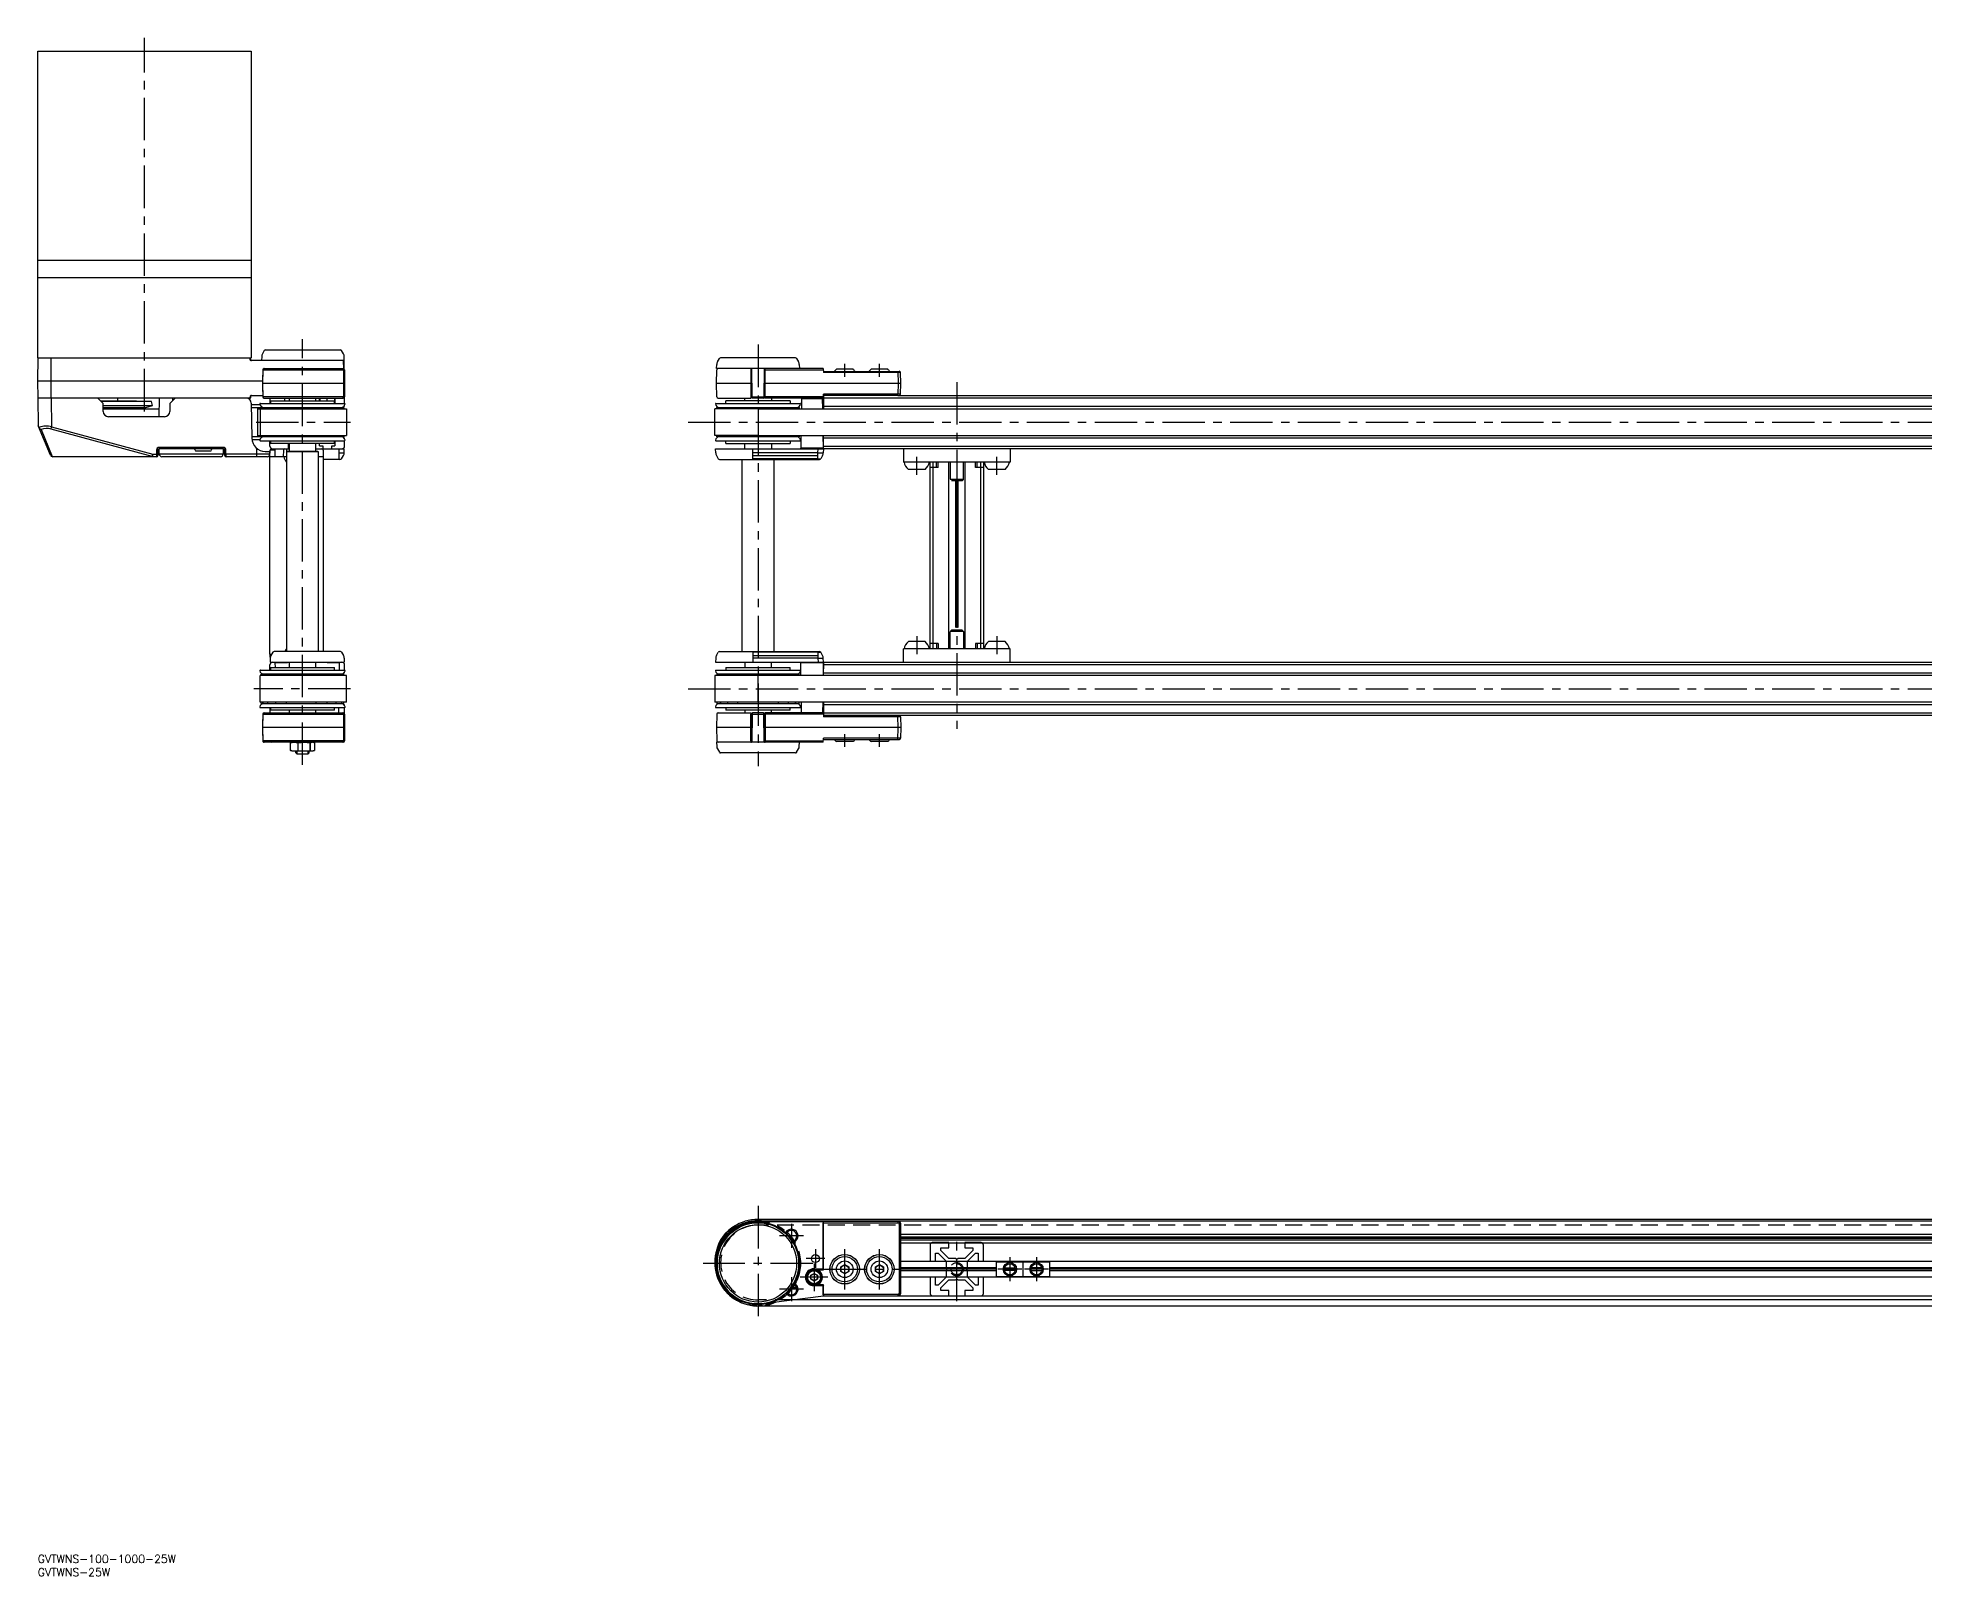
# Model space of a CAD drawing. Extents: x 0 to 1482, y -8 to 569.
# Drawn here: x 0 to 707, y -8 to 568 of the extents above; entities that cross this region are included whole.
import ezdxf

# ---------------------------------------------------------------- set-up
doc = ezdxf.new("R2010")
doc.units = 0
doc.header["$LTSCALE"] = 0.5
for name, pattern in [('CENTER', [50.8, 31.75, -6.35, 6.35, -6.35]), ('DASHED', [19.05, 12.7, -6.35]), ('PHANTOM', [63.5, 31.75, -6.35, 6.35, -6.35, 6.35, -6.35])]:
    doc.linetypes.add(name, pattern=pattern)
for name, color, linetype in [('MSM_CENTER', 1, 'CENTER'), ('MSM_CONTINUOUS', 7, 'CONTINUOUS'), ('MSM_DASHED', 4, 'DASHED'), ('MSM_IMAGINARY', 6, 'PHANTOM'), ('MSM_NARROW', 5, 'CONTINUOUS'), ('MSM_PART_NUMBER', 7, 'CONTINUOUS')]:
    doc.layers.add(name, color=color, linetype=linetype)
doc.styles.get("Standard").update_dxf_attribs({"font": 'txt.shx', "height": 3, "bigfont": 'bigfont.shx'})

msp = doc.modelspace()

# ---------------------------------------------------------------- linework, layer by layer
at = {"layer": 'MSM_CENTER'}
for p, q in [((40, 428.5), (40, 568.5)), ((99.23, 296), (99.23, 455.5)), ((270, 453.5), (270, 295.5)), ((302.5, 441.5), (302.5, 446.25)), ((315.5, 441.5), (315.5, 446.25)), ((344.5, 439.5), (344.5, 309.5)), ((344.5, 439.5), (344.5, 309.5)), ((81.83, 424.5), (117.23, 424.5)), ((243.8, 424.5), (1296.2, 424.5)), ((329.5, 404.75), (329.5, 411.5)), ((359.5, 404.75), (359.5, 411.5)), ((329.5, 344.25), (329.5, 337.5)), ((359.5, 344.25), (359.5, 337.5)), ((117.23, 324.5), (81.03, 324.5)), ((243.8, 324.5), (1296.2, 324.5)), ((302.5, 302.75), (302.5, 307.5)), ((315.5, 302.75), (315.5, 307.5)), ((270, 130.74), (270, 88.25)), ((282.5, 124.04), (282.5, 115.04)), ((287, 119.54), (278, 119.54)), ((291.5, 114.54), (291.5, 107.54)), ((302.5, 99.51), (302.5, 114.57)), ((315.5, 99.51), (315.5, 114.57)), ((344.5, 95.04), (344.5, 119.04)), ((290.5, 109.24), (249.5, 109.24)), ((295, 111.04), (288, 111.04)), ((291, 109.24), (291, 98.84)), ((294.97, 107.04), (323.03, 107.04)), ((368.91, 107.04), (359.91, 107.04)), ((364.41, 111.54), (364.41, 102.54)), ((378.91, 107.04), (369.91, 107.04)), ((374.41, 111.54), (374.41, 102.54)), ((287, 99.54), (278, 99.54)), ((282.5, 104.04), (282.5, 95.04)), ((296.18, 104.04), (285.8, 104.04))]:
    msp.add_line(p, q, dxfattribs=at)
at = {"layer": 'MSM_CONTINUOUS'}
for p, q in [((0, 448.5), (0, 563.5)), ((0, 563.5), (80, 563.5)), ((80, 563.5), (80, 448.5)), ((80, 485), (0, 485)), ((80, 478.5), (0, 478.5)), ((0.02, 475.5), (0, 475.5)), ((0, 448.5), (80, 448.5)), ((0.03, 440), (0.18, 448.5)), ((5.03, 433.5), (5.03, 448.5)), ((79.68, 447.7), (79.64, 448.5)), ((79.68, 447.7), (79.88, 447.69)), ((79.88, 447.69), (79.85, 448.31)), ((114.69, 447.5), (80.02, 447.5)), ((83.95, 449.05), (83.93, 447.5)), ((84.94, 451.25), (84.22, 450.01)), ((85.37, 451.5), (113.48, 451.5)), ((114.63, 450.01), (113.91, 451.25)), ((114.65, 447.5), (114.65, 447.5)), ((114.71, 444.42), (114.66, 447.5)), ((114.87, 444.27), (114.93, 447.5)), ((114.93, 447.5), (114.9, 449.05)), ((115.03, 440), (114.91, 446.86)), ((254.5, 444.5), (254.53, 446.05)), ((254.79, 447.01), (255.51, 448.25)), ((284.06, 448.5), (255.94, 448.5)), ((284.49, 448.25), (285.21, 447.01)), ((285.47, 446.05), (285.5, 444.5)), ((0.03, 440), (84.31, 440)), ((0.15, 433.5), (0.03, 440)), ((84.34, 444.01), (84.25, 439)), ((84.25, 439), (84.34, 433.99)), ((84.37, 444.01), (84.28, 439)), ((114.79, 439), (84.28, 439)), ((84.28, 439), (84.37, 433.99)), ((84.37, 444.01), (114.7, 444.01)), ((84.87, 444.5), (114.45, 444.5)), ((114.79, 439), (114.7, 444.01)), ((114.7, 433.99), (114.79, 439)), ((114.75, 444.01), (114.83, 439)), ((114.75, 444.01), (114.95, 444.01)), ((114.83, 439), (114.75, 433.99)), ((114.83, 439), (115.03, 439)), ((114.95, 444.01), (115.03, 439)), ((115.03, 439), (114.95, 433.99)), ((115.02, 440), (115.03, 440)), ((115.03, 440), (115.03, 439.5)), ((294.48, 444.5), (254.5, 444.5)), ((254.5, 439), (254.59, 444.01)), ((254.59, 433.99), (254.5, 439)), ((267.5, 439), (254.5, 439)), ((267.26, 444.01), (267.26, 439)), ((267.26, 444.01), (267.5, 444.01)), ((267.26, 439), (267.26, 433.99)), ((267.5, 444.3), (267.68, 433.99)), ((267.5, 444.01), (267.5, 444.3)), ((267.5, 444.3), (267.67, 444.3)), ((267.5, 433.7), (267.5, 444.01)), ((267.5, 441), (267.56, 441)), ((267.86, 433.99), (267.67, 444.3)), ((272.33, 444.3), (272.14, 433.99)), ((272.31, 433.7), (272.5, 444.3)), ((272.33, 444.3), (272.5, 444.3)), ((272.44, 441), (272.5, 441)), ((272.5, 444.3), (272.5, 444.23)), ((272.5, 444.01), (272.5, 444.3)), ((272.5, 433.99), (272.5, 444.01)), ((323.5, 439), (272.5, 439)), ((272.7, 433.5), (272.7, 444.5)), ((272.7, 444.01), (294.49, 444.01)), ((294.48, 444.5), (294.51, 443.01)), ((294.5, 443.5), (322.98, 443.5)), ((323.43, 443.01), (294.51, 443.01)), ((305.62, 444.25), (299.38, 444.25)), ((318.63, 444.25), (312.37, 444.25)), ((322.42, 443.5), (322.5, 439)), ((322.5, 439), (322.43, 434.99)), ((323.5, 439), (323.43, 443.01)), ((323.43, 434.99), (323.5, 439)), ((79.69, 433.5), (0.03, 433.5)), ((0.03, 433.5), (0.21, 423.25)), ((5.03, 433.5), (5.22, 422.68)), ((24.53, 431.5), (22.53, 433.5)), ((23.53, 432.5), (37, 432.5)), ((42.59, 432.22), (23.82, 432.22)), ((24.53, 428.5), (24.53, 431.5)), ((30, 432.5), (30, 433.5)), ((37, 432.22), (37, 432.5)), ((43, 430.67), (42.59, 432.22)), ((45.48, 433.5), (45.36, 426.5)), ((51.53, 433.5), (49.53, 431.5)), ((49.53, 431.5), (49.53, 428.5)), ((50.6, 432.57), (50.59, 433.5)), ((79.69, 433.5), (79.72, 434.3)), ((79.72, 434.3), (79.92, 434.31)), ((79.89, 433.69), (79.92, 434.31)), ((80.07, 434.5), (84.33, 434.5)), ((80.07, 431.53), (80.3, 418.41)), ((83.45, 431.5), (115.02, 431.5)), ((114.7, 433.99), (84.37, 433.99)), ((84.87, 433.5), (114.45, 433.5)), ((87.03, 433.5), (87.03, 431.5)), ((87.23, 432.5), (111.23, 432.5)), ((87.23, 432.5), (87.23, 431.5)), ((92.53, 433.5), (92.53, 432.5)), ((94.23, 433.5), (94.23, 432.5)), ((104.23, 432.5), (104.23, 433.5)), ((105.68, 432.5), (105.68, 433.5)), ((105.78, 433.5), (105.78, 432.5)), ((108.53, 432.5), (108.53, 433.5)), ((111.23, 431.5), (111.23, 432.5)), ((111.28, 433.5), (111.28, 431.5)), ((111.38, 433.5), (111.38, 431.5)), ((114.75, 433.99), (114.95, 433.99)), ((115.03, 435.01), (114.99, 436.75)), ((115.03, 434.5), (115.03, 435.01)), ((115.03, 434.5), (115.03, 433.99)), ((115.03, 431.5), (115.03, 433.5)), ((254.22, 431.5), (285.78, 431.5)), ((255.09, 433.5), (267.3, 433.5)), ((258, 431.5), (258, 432.5)), ((282, 432.5), (258, 432.5)), ((265, 432.5), (265, 433.5)), ((267.26, 433.99), (267.5, 433.99)), ((267.5, 437), (267.63, 437)), ((267.68, 433.99), (272.32, 433.99)), ((267.69, 433.7), (267.68, 433.99)), ((272.11, 433.5), (267.89, 433.5)), ((272.37, 437), (272.5, 437)), ((272.5, 433.99), (272.5, 433.7)), ((294.49, 433.99), (272.7, 433.99)), ((294.48, 433.5), (272.7, 433.5)), ((275, 433.5), (275, 432.5)), ((282, 432.5), (282, 431.5)), ((286.33, 433.3), (286.26, 429.5)), ((286.33, 433.3), (294.17, 433.3)), ((294.24, 429.5), (294.17, 433.3)), ((294.48, 433.5), (294.51, 434.99)), ((322.43, 434.5), (294.5, 434.5)), ((294.5, 434.5), (294.5, 429.5)), ((1245.5, 433.5), (294.5, 433.5)), ((323.43, 434.99), (294.51, 434.99)), ((322.43, 434.5), (322.43, 434.99)), ((322.43, 434.5), (1245.5, 434.5)), ((24.53, 430.67), (43, 430.67)), ((24.53, 430), (40.5, 430)), ((24.53, 429.5), (45.41, 429.5)), ((47.53, 426.5), (26.53, 426.5)), ((33.4, 429.5), (33.4, 430)), ((36.94, 429.5), (36.94, 430)), ((39.37, 429.5), (39.37, 430)), ((40.46, 429.5), (40.46, 430)), ((40.5, 430), (43, 430.67)), ((83.32, 431), (80.08, 431)), ((80.1, 430), (114.73, 430)), ((82.53, 419), (82.53, 430)), ((82.53, 429.5), (115.73, 429.5)), ((83.33, 429.5), (83.33, 419.5)), ((83.73, 430), (83.73, 429.5)), ((84.44, 430), (84.44, 429.5)), ((84.53, 430), (84.53, 430.01)), ((86.53, 430), (86.53, 429.5)), ((89.81, 430), (89.81, 429.5)), ((93.95, 430), (93.95, 429.5)), ((105.13, 429.5), (105.13, 430)), ((109.18, 429.5), (109.18, 430)), ((112.31, 429.5), (112.31, 430)), ((114.22, 429.5), (114.22, 430)), ((114.31, 430), (114.31, 429.5)), ((114.73, 430), (114.73, 429.5)), ((114.73, 429.5), (114.73, 430)), ((114.73, 429.5), (114.73, 430)), ((114.85, 430.5), (115.03, 430.5)), ((115.03, 430.5), (115.03, 430.75)), ((115.73, 429.5), (115.73, 419.5)), ((253.8, 419.5), (253.8, 429.5)), ((270, 429.5), (253.8, 429.5)), ((254.62, 429.5), (254.62, 430)), ((254.62, 430), (285.38, 430)), ((255.94, 429.5), (255.94, 430)), ((258.58, 429.5), (258.58, 430)), ((262.27, 429.5), (262.27, 430)), ((270, 429.5), (270, 419.5)), ((270, 429.5), (1286.2, 429.5)), ((277.73, 430), (277.73, 429.5)), ((281.42, 430), (281.42, 429.5)), ((284.06, 430), (284.06, 429.5)), ((285.38, 430), (285.38, 429.5)), ((294.5, 430.5), (1245.5, 430.5)), ((0.21, 423.25), (0.29, 422.89)), ((0.82, 421.99), (0.21, 423.25)), ((4.78, 412.12), (0.29, 422.89)), ((1.28, 421.65), (0.82, 421.99)), ((1.28, 421.65), (5.47, 411.62)), ((4.99, 421.82), (5.22, 422.68)), ((42.93, 411.62), (4.99, 421.82)), ((5.22, 422.68), (43.17, 412.48)), ((114.73, 419), (80.29, 419)), ((80.32, 418), (83.32, 418)), ((82.53, 419.5), (115.73, 419.5)), ((83.45, 417.5), (115.02, 417.5)), ((83.73, 419.5), (83.73, 419)), ((84.44, 419.5), (84.44, 419)), ((84.53, 418.99), (84.53, 419)), ((86.53, 419.5), (86.53, 419)), ((87.03, 415.5), (87.03, 417.5)), ((87.23, 417.5), (87.23, 416.5)), ((89.81, 419.5), (89.81, 419)), ((93.95, 419.5), (93.95, 419)), ((105.13, 419), (105.13, 419.5)), ((109.18, 419), (109.18, 419.5)), ((111.23, 416.5), (111.23, 417.5)), ((111.38, 417.5), (111.38, 415.6)), ((112.31, 419), (112.31, 419.5)), ((114.22, 419), (114.22, 419.5)), ((114.73, 419.5), (114.73, 419)), ((114.73, 419), (114.73, 419.5)), ((115.03, 418.5), (114.85, 418.5)), ((115.03, 418.25), (115.03, 418.5)), ((115.03, 415.5), (115.03, 417.5)), ((270, 419.5), (253.8, 419.5)), ((254.22, 417.5), (285.78, 417.5)), ((254.62, 419), (254.62, 419.5)), ((285.38, 419), (254.62, 419)), ((255.94, 419), (255.94, 419.5)), ((258, 416.5), (258, 417.5)), ((258.58, 419), (258.58, 419.5)), ((262.27, 419), (262.27, 419.5)), ((270, 419.5), (1286.2, 419.5)), ((277.73, 419.5), (277.73, 419)), ((281.42, 419.5), (281.42, 419)), ((282, 417.5), (282, 416.5)), ((284.06, 419.5), (284.06, 419)), ((285.38, 419.5), (285.38, 419)), ((286.09, 419.5), (286, 414.7)), ((294.5, 414.7), (294.41, 419.5)), ((294.5, 414.5), (294.5, 419.5)), ((1245.5, 418.5), (294.5, 418.5)), ((5.47, 411.62), (42.93, 411.62)), ((44.49, 411.5), (5.7, 411.5)), ((43.17, 412.48), (45, 412.48)), ((43.17, 411.5), (43.17, 412.48)), ((44.53, 414.01), (44.48, 411.5)), ((45.03, 414.01), (44.99, 411.99)), ((69.54, 414.99), (45.53, 414.99)), ((45.57, 412.48), (45.53, 414.5)), ((69.54, 414.5), (45.53, 414.5)), ((69.5, 412.48), (45.57, 412.48)), ((68.5, 411.5), (46.57, 411.5)), ((59.03, 414.01), (59.03, 413.9)), ((59.23, 413.7), (64.84, 413.7)), ((65.04, 414.01), (65.04, 413.9)), ((69.53, 414.5), (69.5, 412.48)), ((69.54, 414.5), (69.54, 414.99)), ((70.08, 411.99), (70.04, 414.01)), ((70.04, 414.01), (70.54, 414.01)), ((87.02, 412.48), (70.07, 412.48)), ((70.59, 411.5), (70.54, 414.01)), ((86.02, 411.5), (70.58, 411.5)), ((82.06, 414.69), (82, 411.5)), ((82.06, 414.69), (82, 411.5)), ((85.3, 413.5), (87.07, 413.5)), ((87.02, 412.48), (87.03, 413.5)), ((87.03, 411.5), (87.08, 414.01)), ((87.03, 337.5), (87.03, 411.5)), ((93.23, 411.5), (87.03, 411.5)), ((89.03, 414.01), (87.08, 414.01)), ((111.23, 416.5), (87.23, 416.5)), ((87.58, 414.5), (94.03, 414.5)), ((89.03, 411.5), (89.03, 414.5)), ((92.08, 414.01), (92.03, 411.5)), ((93.23, 414.5), (93.23, 338.5)), ((93.43, 413.5), (93.23, 413.3)), ((105.23, 413.3), (93.23, 413.3)), ((105.03, 413.5), (93.43, 413.5)), ((94.03, 414.5), (94.03, 416.5)), ((94.23, 414.5), (94.03, 414.5)), ((94.13, 415.9), (94.13, 416.5)), ((94.23, 416.5), (94.23, 413.7)), ((104.23, 413.7), (104.23, 416.5)), ((104.23, 414.5), (114.93, 414.5)), ((105.23, 413.3), (105.03, 413.5)), ((105.23, 338.5), (105.23, 413.3)), ((107.03, 411.5), (105.23, 411.5)), ((105.68, 415.6), (105.68, 416.5)), ((105.68, 415.6), (106.83, 415.6)), ((106.83, 415.6), (106.83, 414.5)), ((106.99, 414.01), (107.03, 411.5)), ((107.03, 411.5), (107.03, 338.5)), ((113.23, 410.5), (107.03, 410.5)), ((110.23, 414.5), (110.23, 415.6)), ((110.23, 415.6), (111.38, 415.6)), ((112.93, 414.5), (112.86, 410.5)), ((113.93, 410.75), (114.64, 411.98)), ((114.91, 412.95), (114.93, 414.5)), ((254.13, 412.94), (254.1, 414.5)), ((254.1, 414.5), (294.5, 414.5)), ((254.4, 411.98), (255.11, 410.74)), ((255.59, 410.5), (293.06, 410.5)), ((258, 416.5), (282, 416.5)), ((264, 410.5), (264, 338.5)), ((265, 414.5), (265, 416.5)), ((268, 410.5), (268, 414.5)), ((292.47, 412.95), (268, 412.95)), ((268, 411.98), (292.46, 411.98)), ((292.46, 410.75), (268, 410.75)), ((275, 416.5), (275, 414.5)), ((276, 338.5), (276, 410.5)), ((294.5, 414.7), (286, 414.7)), ((286.5, 414.5), (286.5, 414.7)), ((292.46, 411.98), (292.47, 412.95)), ((292.46, 410.5), (292.46, 411.98)), ((292.46, 410.75), (293.4, 410.74)), ((292.47, 412.95), (292.5, 414.5)), ((292.47, 412.95), (294.47, 412.95)), ((293.41, 410.65), (293.43, 410.71)), ((294.21, 411.98), (293.49, 410.75)), ((294, 414.7), (294, 414.5)), ((294.5, 414.5), (294.47, 412.95)), ((294.5, 415.5), (1245.5, 415.5)), ((1245.5, 414.5), (294.5, 414.5)), ((294.5, 414.5), (294.5, 414.5)), ((294.5, 414.5), (294.5, 414.5)), ((324.5, 414.5), (324.5, 409.5)), ((364.5, 414.5), (364.5, 409.5)), ((364.5, 409.5), (324.5, 409.5)), ((332.63, 406.75), (326.38, 406.75)), ((334.5, 339.5), (334.5, 409.5)), ((335.5, 409.5), (335.5, 339.5)), ((341.5, 339.5), (341.5, 409.5)), ((347.5, 409.5), (347.5, 339.5)), ((353.5, 339.5), (353.5, 409.5)), ((354.5, 409.5), (354.5, 339.5)), ((362.63, 406.75), (356.38, 406.75)), ((343.98, 402.5), (343.98, 347.5)), ((344.5, 347.5), (344.5, 402.5)), ((345.02, 347.5), (345.02, 402.5)), ((364.5, 339.5), (324.5, 339.5)), ((324.5, 334.5), (324.5, 339.5)), ((332.63, 342.25), (326.38, 342.25)), ((362.63, 342.25), (356.38, 342.25)), ((364.5, 334.5), (364.5, 339.5)), ((87.03, 337.5), (87.7, 337.5)), ((87.03, 337.5), (87.08, 334.99)), ((87.03, 331.5), (87.03, 333.5)), ((87.16, 336.05), (87.13, 334.5)), ((87.13, 334.5), (114.93, 334.5)), ((87.23, 332.5), (111.23, 332.5)), ((87.23, 332.5), (87.23, 331.5)), ((88.14, 338.25), (87.43, 337.02)), ((113.5, 338.5), (88.57, 338.5)), ((89.07, 332.5), (89.04, 334.3)), ((93.61, 334.3), (89.04, 334.3)), ((89.53, 334.5), (89.53, 334.3)), ((92.37, 334.5), (92.37, 334.3)), ((94.23, 334.5), (94.23, 332.5)), ((104.23, 332.5), (104.23, 334.5)), ((113.03, 334.3), (108.46, 334.3)), ((109.69, 334.5), (109.69, 334.3)), ((111.23, 331.5), (111.23, 332.5)), ((112.53, 334.5), (112.53, 334.3)), ((113.03, 334.3), (112.98, 331.5)), ((113.93, 338.25), (114.64, 337.02)), ((114.91, 336.05), (114.93, 334.5)), ((115.03, 331.5), (115.03, 333.5)), ((254.13, 336.06), (254.1, 334.5)), ((254.1, 334.5), (294.5, 334.5)), ((254.4, 337.02), (255.11, 338.26)), ((255.59, 338.5), (293.06, 338.5)), ((258, 332.5), (258, 331.5)), ((258, 332.5), (282, 332.5)), ((265, 334.5), (265, 332.5)), ((268, 338.5), (268, 334.5)), ((292.46, 338.25), (268, 338.25)), ((268, 337.02), (292.46, 337.02)), ((292.47, 336.05), (268, 336.05)), ((275, 332.5), (275, 334.5)), ((282, 331.5), (282, 332.5)), ((294.5, 334.3), (286, 334.3)), ((286.09, 329.5), (286, 334.3)), ((286.5, 334.5), (286.5, 334.3)), ((292.46, 338.5), (292.46, 337.02)), ((292.46, 338.25), (293.4, 338.26)), ((292.46, 337.02), (292.47, 336.05)), ((292.47, 336.05), (292.5, 334.5)), ((292.47, 336.05), (294.47, 336.05)), ((293.41, 338.35), (293.43, 338.29)), ((294.21, 337.02), (293.49, 338.25)), ((294, 334.3), (294, 334.5)), ((294.5, 334.3), (294.41, 329.5)), ((294.5, 334.5), (294.47, 336.05)), ((294.5, 334.5), (294.5, 334.5)), ((294.5, 334.5), (294.5, 334.5)), ((294.5, 334.5), (1245.5, 334.5)), ((294.5, 329.5), (294.5, 334.5)), ((1245.5, 333.5), (294.5, 333.5)), ((115.73, 329.5), (83.33, 329.5)), ((83.33, 319.5), (83.33, 329.5)), ((83.45, 331.5), (115.02, 331.5)), ((114.73, 330), (83.73, 330)), ((83.73, 329.5), (83.73, 330)), ((84.21, 330), (84.21, 329.5)), ((86.07, 330), (86.07, 329.5)), ((89.16, 330), (89.16, 329.5)), ((93.18, 330), (93.18, 329.5)), ((104.36, 329.5), (104.36, 330)), ((108.53, 329.5), (108.53, 330)), ((111.84, 329.5), (111.84, 330)), ((113.98, 329.5), (113.98, 330)), ((114.73, 329.5), (114.73, 330)), ((114.85, 330.5), (115.03, 330.5)), ((115.03, 330.5), (115.03, 330.75)), ((115.73, 319.5), (115.73, 329.5)), ((253.8, 329.5), (253.8, 319.5)), ((1286.2, 329.5), (253.8, 329.5)), ((254.22, 331.5), (285.78, 331.5)), ((254.62, 330), (254.62, 329.5)), ((255.91, 330), (254.62, 330)), ((255.94, 330), (255.94, 329.5)), ((262.23, 330), (255.94, 330)), ((258.58, 330), (258.58, 329.5)), ((262.27, 330), (262.27, 329.5)), ((285.38, 330), (262.27, 330)), ((270, 319.5), (270, 329.5)), ((277.73, 329.5), (277.73, 330)), ((281.42, 329.5), (281.42, 330)), ((284.06, 329.5), (284.06, 330)), ((285.38, 329.5), (285.38, 330)), ((294.5, 330.5), (1245.5, 330.5)), ((115.73, 319.5), (83.33, 319.5)), ((83.73, 319), (83.73, 319.5)), ((83.73, 319), (114.73, 319)), ((84.21, 319.5), (84.21, 319)), ((86.07, 319.5), (86.07, 319)), ((89.16, 319.5), (89.16, 319)), ((93.18, 319.5), (93.18, 319)), ((104.36, 319), (104.36, 319.5)), ((108.53, 319), (108.53, 319.5)), ((111.84, 319), (111.84, 319.5)), ((113.98, 319), (113.98, 319.5)), ((114.73, 319), (114.73, 319.5)), ((115.03, 318.5), (114.85, 318.5)), ((115.03, 318.25), (115.03, 318.5)), ((1286.2, 319.5), (253.8, 319.5)), ((254.62, 319.5), (254.62, 319)), ((254.62, 319), (255.91, 319)), ((255.94, 319.5), (255.94, 319)), ((255.94, 319), (285.38, 319)), ((258.58, 319.5), (258.58, 319)), ((262.27, 319.5), (262.27, 319)), ((277.73, 319), (277.73, 319.5)), ((281.42, 319), (281.42, 319.5)), ((284.06, 319), (284.06, 319.5)), ((285.38, 319), (285.38, 319.5)), ((286.33, 315.7), (286.26, 319.5)), ((294.24, 319.5), (294.17, 315.7)), ((294.5, 319.5), (294.5, 314.5)), ((1245.5, 318.5), (294.5, 318.5)), ((83.45, 317.5), (115.02, 317.5)), ((84.34, 315.01), (84.25, 310)), ((84.37, 315.01), (84.28, 310)), ((84.37, 315.01), (114.7, 315.01)), ((84.87, 315.5), (114.45, 315.5)), ((87.03, 317.5), (87.03, 315.5)), ((87.23, 317.5), (87.23, 316.5)), ((111.23, 316.5), (87.23, 316.5)), ((94.23, 316.5), (94.23, 315.5)), ((104.23, 315.5), (104.23, 316.5)), ((111.23, 316.5), (111.23, 317.5)), ((112.74, 317.5), (112.7, 315.5)), ((114.79, 310), (114.7, 315.01)), ((114.75, 315.01), (114.83, 310)), ((114.75, 315.01), (114.95, 315.01)), ((114.95, 315.01), (115.03, 310)), ((115.03, 315.5), (115.03, 317.5)), ((254.22, 317.5), (285.78, 317.5)), ((254.59, 315.01), (254.5, 310)), ((255.09, 315.5), (267.3, 315.5)), ((258, 317.5), (258, 316.5)), ((282, 316.5), (258, 316.5)), ((265, 316.5), (265, 315.5)), ((267.26, 310), (267.26, 315.01)), ((267.26, 315.01), (267.5, 315.01)), ((267.5, 315.3), (267.5, 304.99)), ((267.5, 304.7), (267.68, 315.01)), ((267.5, 312), (267.63, 312)), ((267.86, 315.01), (267.67, 304.7)), ((267.69, 315.3), (267.68, 315.01)), ((267.68, 315.01), (272.32, 315.01)), ((272.11, 315.5), (267.89, 315.5)), ((272.33, 304.7), (272.14, 315.01)), ((272.31, 315.3), (272.5, 304.7)), ((272.37, 312), (272.5, 312)), ((272.5, 315.01), (272.5, 315.3)), ((272.5, 315.01), (272.5, 304.99)), ((272.7, 315.5), (272.7, 304.5)), ((294.48, 315.5), (272.7, 315.5)), ((294.49, 315.01), (272.7, 315.01)), ((275, 315.5), (275, 316.5)), ((282, 316.5), (282, 317.5)), ((286.33, 315.7), (294.17, 315.7)), ((294.48, 315.5), (294.51, 314.01)), ((294.5, 315.5), (1245.5, 315.5)), ((1245.5, 314.5), (294.5, 314.5)), ((323.43, 314.01), (294.51, 314.01)), ((322.43, 314.5), (322.43, 314.01)), ((322.5, 310), (322.43, 314.01)), ((323.43, 314.01), (323.5, 310)), ((84.25, 310), (84.34, 304.99)), ((84.28, 310), (84.37, 304.99)), ((114.79, 310), (84.28, 310)), ((114.7, 304.99), (84.37, 304.99)), ((114.53, 304.5), (84.87, 304.5)), ((94.94, 304.42), (94.68, 304.34)), ((94.68, 304.34), (94.69, 304.34)), ((94.68, 304.34), (94.68, 301.46)), ((94.69, 304.34), (96.12, 304.5)), ((94.69, 301.46), (94.69, 304.34)), ((94.94, 304.42), (95.23, 304.5)), ((96.12, 304.5), (97.54, 304.34)), ((97.54, 304.34), (97.54, 301.46)), ((97.6, 304.34), (97.54, 304.34)), ((97.6, 304.34), (99.85, 304.5)), ((97.6, 301.46), (97.6, 304.34)), ((99.85, 304.5), (102.09, 304.34)), ((102.09, 304.34), (102.09, 301.46)), ((102.14, 304.34), (102.09, 304.34)), ((102.14, 304.34), (102.96, 304.5)), ((102.14, 301.46), (102.14, 304.34)), ((103.23, 304.5), (103.53, 304.42)), ((103.53, 304.42), (103.78, 304.34)), ((103.78, 304.34), (103.78, 301.46)), ((114.7, 304.99), (114.79, 310)), ((114.83, 310), (114.75, 304.99)), ((114.75, 304.99), (114.95, 304.99)), ((114.83, 310), (115.03, 310)), ((115.03, 310), (114.95, 304.99)), ((115.03, 306.01), (114.99, 307.75)), ((115.03, 305.5), (115.03, 306.01)), ((115.03, 305.5), (115.03, 304.99)), ((254.5, 310), (254.59, 304.99)), ((267.5, 310), (254.5, 310)), ((254.5, 304.5), (254.53, 302.95)), ((294.48, 304.5), (254.5, 304.5)), ((267.26, 304.99), (267.26, 310)), ((267.26, 304.99), (267.5, 304.99)), ((267.5, 308), (267.56, 308)), ((267.5, 304.99), (267.5, 304.7)), ((267.5, 304.7), (267.67, 304.7)), ((272.33, 304.7), (272.5, 304.7)), ((272.44, 308), (272.5, 308)), ((323.5, 310), (272.5, 310)), ((272.5, 304.99), (272.5, 304.7)), ((272.5, 304.7), (272.5, 304.77)), ((272.7, 304.99), (294.49, 304.99)), ((285.47, 302.95), (285.5, 304.5)), ((294.48, 304.5), (294.51, 305.99)), ((294.5, 305.5), (322.98, 305.5)), ((323.43, 305.99), (294.51, 305.99)), ((305.62, 304.75), (299.38, 304.75)), ((318.63, 304.75), (312.37, 304.75)), ((322.42, 305.5), (322.5, 310)), ((323.5, 310), (323.43, 305.99)), ((94.69, 301.46), (94.68, 301.46)), ((94.94, 301.38), (94.68, 301.46)), ((94.69, 301.46), (96.12, 301.3)), ((95.23, 301.3), (94.94, 301.38)), ((95.23, 301.3), (103.23, 301.3)), ((96.12, 301.3), (97.54, 301.46)), ((96.73, 300.5), (96.73, 301.3)), ((97.23, 300), (96.73, 300.5)), ((101.23, 300), (97.23, 300)), ((97.6, 301.46), (97.54, 301.46)), ((97.6, 301.46), (99.85, 301.3)), ((99.85, 301.3), (102.09, 301.46)), ((101.23, 300), (101.73, 300.5)), ((101.73, 300.5), (101.73, 301.3)), ((102.14, 301.46), (102.09, 301.46)), ((102.14, 301.46), (102.96, 301.3)), ((102.96, 301.3), (103.78, 301.46)), ((103.78, 301.45), (103.23, 301.3)), ((254.79, 301.99), (255.51, 300.75)), ((284.06, 300.5), (255.94, 300.5)), ((284.49, 300.75), (285.21, 301.99)), ((267.26, 124.71), (267.26, 124.8)), ((267.26, 124.71), (267.28, 124.5)), ((267.5, 124.6), (267.5, 124.54)), ((1270, 125.74), (270, 125.74)), ((272.5, 124.75), (272.5, 124.54)), ((272.7, 125.04), (272.7, 124.95)), ((1217.5, 125.04), (272.7, 125.04)), ((272.7, 124.95), (294.49, 124.95)), ((294.49, 124.95), (294.48, 124.45)), ((294.48, 107.24), (294.48, 124.45)), ((294.49, 124.95), (294.51, 124.97)), ((294.5, 124.47), (294.51, 124.97)), ((294.5, 106.82), (294.5, 124.47)), ((294.5, 124.47), (322.43, 124.47)), ((322.43, 124.97), (294.51, 124.97)), ((322.43, 124.97), (322.5, 125.04)), ((322.43, 124.97), (322.43, 124.47)), ((322.93, 123.97), (322.93, 98.11)), ((322.93, 123.97), (323.43, 123.97)), ((323.5, 124.04), (323.43, 123.97)), ((323.43, 98.11), (323.43, 123.97)), ((323.5, 98.04), (323.5, 124.04)), ((323.5, 120.24), (1216.5, 120.24)), ((1150.26, 119.06), (323.5, 119.06)), ((1149.96, 118.54), (323.5, 118.54)), ((323.5, 118.02), (1150.26, 118.02)), ((1216.5, 116.84), (323.5, 116.84)), ((291, 107.24), (294.48, 107.24)), ((291, 107.02), (291, 107.24)), ((291, 107.04), (294.49, 107.04)), ((292.53, 107.02), (291, 107.02)), ((292.53, 106.82), (291, 107.02)), ((292.53, 107.02), (294.5, 107.02)), ((292.53, 107.02), (292.53, 106.82)), ((292.53, 106.82), (294.5, 106.82)), ((294.48, 107.24), (294.49, 107.04)), ((294.5, 107.02), (294.49, 107.04)), ((294.5, 107.02), (294.5, 106.82)), ((301, 107.91), (302.5, 108.77)), ((301, 106.17), (301, 107.91)), ((302.5, 105.31), (301, 106.17)), ((302.5, 108.77), (304, 107.91)), ((304, 106.17), (302.5, 105.31)), ((304, 107.91), (304, 106.17)), ((314, 107.91), (315.5, 108.77)), ((314, 106.17), (314, 107.91)), ((315.5, 105.31), (314, 106.17)), ((315.5, 108.77), (317, 107.91)), ((317, 106.17), (315.5, 105.31)), ((317, 107.91), (317, 106.17)), ((323.5, 110.04), (1216.5, 110.04)), ((359.41, 107.56), (323.5, 107.56)), ((359.41, 107.04), (323.5, 107.04)), ((323.5, 106.52), (359.41, 106.52)), ((359.41, 104.04), (359.41, 110.04)), ((379.41, 109.94), (359.41, 109.94)), ((379.41, 109.74), (359.41, 109.74)), ((366.48, 107.04), (362.35, 107.04)), ((362.41, 107.56), (366.41, 107.56)), ((366.41, 106.52), (362.41, 106.52)), ((369.41, 104.04), (369.41, 110.04)), ((376.48, 107.04), (372.35, 107.04)), ((376.41, 107.56), (372.41, 107.56)), ((372.41, 106.52), (376.41, 106.52)), ((379.41, 104.04), (379.41, 110.04)), ((1157.64, 107.56), (379.41, 107.56)), ((1157.64, 107.04), (379.41, 107.04)), ((379.41, 106.52), (1157.64, 106.52)), ((284.51, 100.04), (283.07, 100.04)), ((283.07, 100.03), (284.51, 100.03)), ((289.75, 104.76), (291, 105.48)), ((289.75, 103.32), (289.75, 104.76)), ((291, 102.6), (289.75, 103.32)), ((291, 105.48), (292.25, 104.76)), ((292.25, 103.32), (291, 102.6)), ((291, 101.06), (292.53, 101.25)), ((291, 100.84), (291, 101.06)), ((291, 101.06), (292.53, 101.05)), ((294.49, 101.04), (291, 101.04)), ((294.48, 100.84), (291, 100.84)), ((292.25, 104.76), (292.25, 103.32)), ((294.5, 101.25), (292.53, 101.25)), ((292.53, 101.25), (292.53, 101.05)), ((294.5, 101.05), (292.53, 101.05)), ((294.49, 101.04), (294.48, 100.84)), ((294.48, 97.63), (294.48, 100.84)), ((294.49, 101.04), (294.5, 101.05)), ((294.5, 97.61), (294.5, 101.25)), ((294.5, 101.05), (294.5, 101.25)), ((1216.5, 104.04), (323.5, 104.04)), ((359.41, 104.34), (379.41, 104.34)), ((359.41, 104.14), (379.41, 104.14)), ((271.64, 93.34), (1268.36, 93.34)), ((274.92, 94.54), (294.5, 97.04)), ((1261.77, 95.54), (282.74, 95.54)), ((294.49, 97.13), (294.48, 97.63)), ((294.51, 97.11), (294.49, 97.13)), ((322.43, 97.61), (294.5, 97.61)), ((294.5, 97.61), (294.51, 97.11)), ((294.5, 97.11), (294.5, 97.04)), ((294.5, 97.11), (322.43, 97.11)), ((294.51, 97.11), (294.5, 97.11)), ((294.5, 97.04), (1217.5, 97.04)), ((322.43, 97.61), (322.43, 97.11)), ((322.5, 97.04), (322.43, 97.11)), ((322.93, 98.11), (323.43, 98.11)), ((323.43, 98.11), (323.5, 98.04))]:
    msp.add_line(p, q, dxfattribs=at)
for centre, radius in [((270, 109.24), 15.5), ((270, 109.24), 15.47), ((270, 109.24), 15.21), ((270, 109.24), 14.49), ((291, 104.04), 2.93), ((291, 104.04), 2.75), ((291, 104.04), 2.45), ((291.5, 111.04), 1.5), ((302.5, 107.04), 5.53), ((302.5, 107.04), 5.5), ((302.5, 107.04), 4.75), ((302.5, 107.04), 3.12), ((302.5, 107.04), 1.5), ((315.5, 107.04), 5.53), ((315.5, 107.04), 5.5), ((315.5, 107.04), 4.75), ((315.5, 107.04), 3.12), ((315.5, 107.04), 1.5), ((364.41, 107.04), 2.07), ((374.41, 107.04), 2.07), ((291, 104.04), 1.25)]:
    msp.add_circle(centre, radius, dxfattribs=at)
for centre, radius, start, end in [((79.65, 448.3), 0.2, 2.5, 90), ((80.09, 448.01), 0.516, 217.70424, 262.90038), ((80.08, 447.7), 0.2, 182.49912, 270.00121), ((85.95, 449.01), 2, 150, 179), ((85.37, 451), 0.5, 90, 150), ((113.48, 451), 0.5, 30, 90), ((112.9, 449.01), 2, 1, 30), ((256.53, 446.01), 2, 150, 179), ((255.94, 448), 0.5, 90, 150), ((284.06, 448), 0.5, 30, 90), ((283.47, 446.01), 2, 1, 30), ((263.62, 439), 179.32, 178.39944, 181.60056), ((84.85, 444), 0.504, 87.57666, 178.28636), ((84.87, 444), 0.501, 89.9045, 178.89405), ((114.2, 444), 0.501, 1.10542, 90.09614), ((114.45, 444), 0.5, 1, 90), ((-26.5, 439), 141.28, 357.96834, 2.03163), ((255.09, 444), 0.5, 90, 179), ((268.99, 444.13), 1.73, 167.66012, 184.07503), ((267.28, 444), 0.498, 37.17928, 87.30317), ((267.3, 444.3), 0.199, 0.92764, 89.28106), ((272.73, 443.99), 0.513, 97.2136, 142.45874), ((272.7, 444.3), 0.2, 89.99537, 179.00333), ((272.65, 441.14), 2.86, 88.99804, 92.99955), ((302.41, 440.6), 4.75, 129.77311, 142.36066), ((302.59, 440.6), 4.75, 37.63934, 50.22689), ((315.41, 440.6), 4.75, 129.77311, 142.36066), ((315.59, 440.6), 4.75, 37.63934, 50.22689), ((322.93, 443.01), 0.497, 0.42649, 84.94611), ((78.07, 431.5), 2, 1, 90), ((79.69, 433.7), 0.2, 270, 357.5), ((80.13, 433.99), 0.516, 97.09962, 142.29576), ((80.12, 434.3), 0.2, 89.99879, 177.50088), ((83.45, 431.3), 0.2, 90, 188.84988), ((84.85, 434), 0.504, 181.70521, 272.42273), ((84.87, 434), 0.501, 181.10568, 270.0962), ((114.2, 434), 0.501, 269.90402, 358.89399), ((114.45, 434), 0.5, 270, 359), ((114.03, 433.5), 1, 0, 24.96789), ((114.53, 434), 0.5, 337.17081, 359), ((115.02, 431.3), 0.2, 351.15012, 90), ((254.22, 431.3), 0.2, 90, 188.84988), ((255.09, 434), 0.5, 181, 270), ((268.99, 433.87), 1.72, 175.92371, 192.34119), ((267.3, 433.7), 0.2, 270.00419, 359.99475), ((267.89, 433.7), 0.2, 181.01315, 269.98814), ((270.04, 433.89), 2.18, 177.38462, 190.33378), ((269.97, 433.89), 2.18, 349.65864, 2.6195), ((272.11, 433.7), 0.2, 269.99723, 359.00147), ((272.65, 436.86), 2.87, 267.00573, 270.99454), ((272.7, 433.7), 0.2, 180, 270), ((285.78, 431.3), 0.2, 351.15012, 90), ((286.53, 433.3), 0.2, 89.99723, 179.00147), ((287.21, 433.3), 0.711, 163.81052, 179.86055), ((293.29, 433.3), 0.711, 0.13945, 16.18948), ((293.97, 433.3), 0.2, 0.99853, 90.00277), ((322.93, 435), 0.497, 275.5876, 359.55615), ((26.53, 428.5), 2, 180, 270), ((47.53, 428.5), 2, 270, 360), ((84.73, 431.5), 1.5, 188.84988, 270), ((113.73, 431.5), 1.5, 270, 351.15012), ((255.5, 431.5), 1.5, 188.84988, 270), ((284.5, 431.5), 1.5, 270, 351.15012), ((3.15, 416.05), 6.95, 72.65661, 111.58321), ((1.37, 422.5), 0.849, 204.09724, 264.1178), ((3.32, 417.65), 4.49, 68.17946, 116.95652), ((85.3, 418.5), 5, 181, 269.96749), ((84.73, 417.5), 1.5, 90, 171.15012), ((83.45, 417.7), 0.2, 171.15012, 270), ((113.73, 417.5), 1.5, 8.84988, 90), ((115.02, 417.7), 0.2, 270, 8.84988), ((255.5, 417.5), 1.5, 90, 171.15012), ((254.22, 417.7), 0.2, 171.15012, 270), ((284.5, 417.5), 1.5, 8.84988, 90), ((285.78, 417.7), 0.2, 270, 8.84988), ((5.55, 412.46), 0.849, 204.09707, 264.11738), ((5.7, 412.5), 1, 202.61986, 270), ((5.72, 411.83), 0.328, 219.8012, 267.06869), ((-65.68, 441.63), 112.68, 344.55326, 345.00902), ((43.18, 411.83), 0.328, 219.79937, 267.0698), ((44.49, 412), 0.5, 269.99991, 358.99965), ((45.53, 413.99), 1, 90.00012, 178.99987), ((45.53, 414), 0.5, 90.00784, 178.99215), ((46.57, 412.5), 1, 181, 270), ((58.53, 414), 0.5, 1, 90), ((59.23, 413.9), 0.2, 181, 270), ((64.84, 413.9), 0.2, 270, 359), ((65.54, 414), 0.5, 90, 179), ((68.5, 412.5), 1, 270, 359), ((69.54, 413.99), 1, 0.99995, 89.99995), ((69.54, 414), 0.5, 1.00864, 89.99158), ((70.58, 412), 0.5, 181.00035, 269.99988), ((86.02, 412.5), 1, 270.00014, 358.99974), ((86.02, 412.5), 1, 270.00014, 358.99974), ((88.03, 415.5), 1, 180, 270), ((87.58, 414), 0.5, 90, 179), ((92.58, 414), 0.5, 90, 179), ((96.95, 412.4), 4.75, 190.93157, 218.56932), ((94.03, 413.7), 0.2, 270, 0), ((94.33, 415.9), 0.2, 180, 240), ((104.43, 413.7), 0.2, 180, 270), ((106.49, 414), 0.5, 1, 90), ((113.91, 441.69), 28.76, 268.00198, 271.99461), ((113.31, 411.36), 0.869, 264.3026, 314.9744), ((114.03, 415.5), 1, 270, 0), ((113.56, 412.8), 1.36, 322.81726, 6.18257), ((256.15, 412.99), 2.02, 181.40905, 209.88919), ((255.57, 411.06), 0.563, 213.71691, 272.04391), ((285.8, 414.7), 0.2, 270, 359), ((293.06, 411), 0.5, 270.02073, 329.97935), ((293.4, 410.71), 0.032, 353.76225, 86.87019), ((291.28, 413.31), 3.21, 335.52648, 353.47049), ((329.41, 410.4), 4.75, 190.93157, 230.22689), ((329.59, 410.4), 4.75, 309.77311, 349.06843), ((359.41, 410.4), 4.75, 190.93157, 230.22689), ((359.59, 410.4), 4.75, 309.77311, 349.06843), ((96.95, 336.6), 4.75, 141.43068, 155.93519), ((329.41, 338.6), 4.75, 129.77311, 169.06843), ((329.59, 338.6), 4.75, 10.93157, 50.22689), ((359.41, 338.6), 4.75, 129.77311, 169.06843), ((359.59, 338.6), 4.75, 10.93157, 50.22689), ((88.03, 333.5), 1, 90, 180), ((87.58, 335), 0.5, 181, 208.55994), ((89.17, 336.02), 2.01, 150.07658, 178.92335), ((88.57, 338), 0.496, 89.70871, 150.29137), ((88.84, 334.3), 0.2, 1, 90), ((113.23, 334.3), 0.2, 90, 179), ((113.5, 338), 0.496, 29.70856, 90.29136), ((114.03, 333.5), 1, 0, 90), ((112.88, 336.01), 2.02, 1.16962, 29.83055), ((256.15, 336.01), 2.02, 150.11081, 178.59095), ((255.57, 337.94), 0.563, 87.95609, 146.28309), ((285.8, 334.3), 0.2, 1, 90), ((293.06, 338), 0.5, 30.02065, 89.97927), ((293.4, 338.29), 0.032, 273.12981, 6.23775), ((291.28, 335.69), 3.21, 6.52951, 24.47352), ((83.45, 331.3), 0.2, 90, 188.84988), ((84.73, 331.5), 1.5, 188.84988, 270), ((113.73, 331.5), 1.5, 270, 351.15012), ((115.02, 331.3), 0.2, 351.15012, 90), ((254.22, 331.3), 0.2, 90, 188.84988), ((255.5, 331.5), 1.5, 188.84988, 270), ((284.5, 331.5), 1.5, 270, 351.15012), ((285.78, 331.3), 0.2, 351.15012, 90), ((84.73, 317.5), 1.5, 90, 171.15012), ((113.73, 317.5), 1.5, 8.84988, 90), ((255.5, 317.5), 1.5, 90, 171.15012), ((284.5, 317.5), 1.5, 8.84988, 90), ((83.45, 317.7), 0.2, 171.15012, 270), ((224.71, 310), 140.43, 177.956, 182.044), ((84.85, 315), 0.504, 87.57739, 178.28563), ((84.87, 315), 0.501, 89.90376, 178.89435), ((114.2, 315), 0.501, 1.10587, 90.09612), ((114.45, 315), 0.5, 1, 90), ((-26.5, 310), 141.28, 357.96839, 2.03161), ((114.03, 315.5), 1, 335.03211, 0), ((115.02, 317.7), 0.2, 270, 8.84988), ((254.22, 317.7), 0.2, 171.15012, 270), ((255.09, 315), 0.5, 90, 179), ((268.99, 315.13), 1.72, 167.65881, 184.07629), ((267.3, 315.3), 0.2, 0.00525, 89.99581), ((267.89, 315.3), 0.2, 90.01186, 178.98685), ((270.04, 315.11), 2.18, 169.66622, 182.61538), ((269.97, 315.11), 2.18, 357.3805, 10.34136), ((272.11, 315.3), 0.2, 0.99853, 90.00277), ((272.7, 315.3), 0.2, 90, 180), ((272.65, 312.14), 2.87, 89.00546, 92.99427), ((285.78, 317.7), 0.2, 270, 8.84988), ((286.53, 315.7), 0.2, 180.99853, 270.00277), ((287.21, 315.7), 0.711, 180.13945, 196.18948), ((293.29, 315.7), 0.711, 343.81052, 359.86055), ((293.97, 315.7), 0.2, 269.99723, 359.00147), ((322.93, 314), 0.497, 0.44385, 95.5876), ((84.85, 305), 0.501, 181.09022, 272.56027), ((84.87, 305), 0.501, 181.10524, 270.09621), ((87.54, 305), 0.5, 181, 270), ((114.21, 304.99), 0.495, 270.79647, 0.19205), ((114.21, 304.99), 0.486, 270.80328, 0.60189), ((114.45, 305), 0.5, 270, 359), ((114.53, 305), 0.5, 270, 359), ((255.09, 305), 0.5, 181, 270), ((268.99, 304.87), 1.73, 175.92497, 192.33988), ((267.28, 305), 0.498, 272.69683, 322.82072), ((267.3, 304.7), 0.199, 270.71894, 359.07236), ((272.73, 305.01), 0.513, 217.54126, 262.7864), ((272.65, 307.86), 2.86, 267.00045, 271.00196), ((272.7, 304.7), 0.2, 180.99667, 270.00463), ((302.41, 308.4), 4.75, 217.63934, 230.22689), ((302.59, 308.4), 4.75, 309.77311, 322.36066), ((315.41, 308.4), 4.75, 217.63934, 230.22689), ((315.59, 308.4), 4.75, 309.77311, 322.36066), ((322.93, 305.99), 0.497, 275.05389, 359.57351), ((256.53, 302.99), 2, 181, 210), ((255.94, 301), 0.5, 210, 270), ((284.06, 301), 0.5, 270, 330), ((283.47, 302.99), 2, 330, 359), ((270, 109.54), 16.2, 90, 226.28114), ((270, 109.24), 15.98, 80.57786, 295.26773), ((268, 111.04), 13.9, 118.11374, 168.14647), ((270, 109.54), 15.5, 100.16423, 180.55452), ((270, 109.54), 15.41, 100.22327, 163.58929), ((267.3, 124.6), 0.2, 0.0308, 100.12356), ((267.3, 124.51), 0.2, 7.41435, 100.19944), ((272.74, 124.8), 0.248, 100.17042, 190.16041), ((272.7, 124.75), 0.2, 89.9964, 179.99373), ((282.5, 119.54), 2.07, 286.30257, 152.67448), ((270, 109.24), 15.98, 32.16202, 46.81479), ((322.43, 123.97), 1, 0.00944, 89.99003), ((322.43, 123.97), 0.5, 359.99714, 90.00233), ((322.5, 124.04), 1, 359.99608, 90.00339), ((291, 104.04), 3.2, 90.00003, 269.99997), ((291, 104.04), 3, 90, 270), ((291, 104.04), 2.98, 270, 90), ((291, 104.04), 3.18, 298.79418, 61.20582), ((282.5, 99.54), 2.07, 219.50413, 64.87294), ((270, 109.24), 15.98, 314.75958, 329.61776), ((322.43, 98.11), 0.5, 269.99767, 0.00286), ((322.43, 98.11), 1, 270.00897, 359.99162), ((322.5, 98.04), 1, 269.9966, 0.00393)]:
    msp.add_arc(centre, radius, start, end, dxfattribs=at)
at = {"layer": 'MSM_DASHED'}
for p, q in [((336.85, 407.5), (334.5, 407.5)), ((336.85, 407.5), (336.85, 409.5)), ((337.5, 407.5), (336.85, 407.5)), ((337.5, 407.5), (337.5, 409.5)), ((342, 409.5), (342, 402.99)), ((347, 402.99), (347, 409.5)), ((351.5, 407.5), (351.5, 409.5)), ((352.15, 407.5), (351.5, 407.5)), ((352.15, 407.5), (352.15, 409.5)), ((354.5, 407.5), (352.15, 407.5)), ((347, 402.99), (342, 402.99)), ((346.51, 402.5), (342.49, 402.5)), ((346.51, 402.5), (347, 402.99)), ((336.85, 341.5), (334.5, 341.5)), ((337.5, 341.5), (336.85, 341.5)), ((336.85, 341.5), (336.85, 339.5)), ((337.5, 341.5), (337.5, 339.5)), ((342, 346.01), (342.49, 346.5)), ((347, 346.01), (342, 346.01)), ((342, 339.5), (342, 346.01)), ((346.51, 346.5), (342.49, 346.5)), ((346.51, 346.5), (347, 346.01)), ((347, 346.01), (347, 339.5)), ((351.5, 341.5), (351.5, 339.5)), ((352.15, 341.5), (351.5, 341.5)), ((352.15, 341.5), (352.15, 339.5)), ((354.5, 341.5), (352.15, 341.5)), ((1245.51, 123.54), (270, 123.54)), ((334.5, 116.04), (334.5, 110.04)), ((341.5, 117.04), (335.5, 117.04)), ((338.5, 114.04), (338.5, 115.04)), ((338.5, 115.04), (341.5, 115.04)), ((341.5, 111.04), (338.5, 114.04)), ((341.5, 115.04), (341.5, 117.04)), ((353.5, 117.04), (347.5, 117.04)), ((347.5, 117.04), (347.5, 115.04)), ((347.5, 115.04), (350.5, 115.04)), ((350.5, 114.04), (347.5, 111.04)), ((350.5, 115.04), (350.5, 114.04)), ((354.5, 110.04), (354.5, 116.04)), ((334.5, 110.04), (336.5, 110.04)), ((336.5, 110.04), (336.5, 113.04)), ((336.5, 113.04), (337.5, 113.04)), ((337.5, 113.04), (340.5, 110.04)), ((340.5, 110.04), (340.5, 107.56)), ((340.5, 107.56), (340.8, 107.04)), ((340.8, 107.04), (340.5, 106.52)), ((340.5, 106.52), (340.5, 104.04)), ((343.98, 111.04), (341.5, 111.04)), ((344.5, 110.74), (343.98, 111.04)), ((345.02, 111.04), (344.5, 110.74)), ((347.5, 111.04), (345.02, 111.04)), ((348.2, 107.04), (348.5, 107.56)), ((348.5, 106.52), (348.2, 107.04)), ((348.5, 110.04), (351.5, 113.04)), ((348.5, 107.56), (348.5, 110.04)), ((348.5, 104.04), (348.5, 106.52)), ((351.5, 113.04), (352.5, 113.04)), ((352.5, 113.04), (352.5, 110.04)), ((352.5, 110.04), (354.5, 110.04)), ((336.5, 104.04), (334.5, 104.04)), ((334.5, 104.04), (334.5, 98.04)), ((336.5, 101.04), (336.5, 104.04)), ((337.5, 101.04), (336.5, 101.04)), ((340.5, 104.04), (337.5, 101.04)), ((338.5, 100.04), (341.5, 103.04)), ((338.5, 99.04), (338.5, 100.04)), ((341.5, 99.04), (338.5, 99.04)), ((341.5, 103.04), (343.98, 103.04)), ((341.5, 97.04), (341.5, 99.04)), ((343.98, 103.04), (344.5, 103.34)), ((344.5, 103.34), (345.02, 103.04)), ((345.02, 103.04), (347.5, 103.04)), ((347.5, 103.04), (350.5, 100.04)), ((350.5, 99.04), (347.5, 99.04)), ((347.5, 99.04), (347.5, 97.04)), ((351.5, 101.04), (348.5, 104.04)), ((350.5, 100.04), (350.5, 99.04)), ((352.5, 101.04), (351.5, 101.04)), ((354.5, 104.04), (352.5, 104.04)), ((352.5, 104.04), (352.5, 101.04)), ((354.5, 98.04), (354.5, 104.04)), ((282.74, 95.54), (270, 95.54)), ((271.64, 93.34), (270, 93.34)), ((335.5, 97.04), (341.5, 97.04)), ((347.5, 97.04), (353.5, 97.04))]:
    msp.add_line(p, q, dxfattribs=at)
for radius in [2.5, 2.07]:
    msp.add_circle((344.5, 107.04), radius, dxfattribs=at)
for centre, radius, start, end in [((270, 109.54), 14, 90, 270.01906), ((335.5, 116.04), 1, 90, 180), ((353.5, 116.04), 1, 0, 90), ((270, 109.54), 16.2, 226.28102, 270.00003), ((335.5, 98.04), 1, 180, 270), ((353.5, 98.04), 1, 270, 0)]:
    msp.add_arc(centre, radius, start, end, dxfattribs=at)
at = {"layer": 'MSM_IMAGINARY'}
msp.add_circle((270, 109.24), 15.91, dxfattribs=at)
at = {"layer": 'MSM_NARROW'}
for p, q in [((97.17, 301.3), (97.17, 300.07)), ((101.3, 301.3), (101.3, 300.07))]:
    msp.add_line(p, q, dxfattribs=at)
for centre in [(364.41, 107.04), (374.41, 107.04)]:
    msp.add_circle(centre, 2.5, dxfattribs=at)
for centre, start, end in [((282.5, 119.54), 289.00468, 149.97236), ((282.5, 99.54), 220.26852, 64.10856)]:
    msp.add_arc(centre, 2.5, start, end, dxfattribs=at)

# ---------------------------------------------------------------- texts
at = {"layer": 'MSM_PART_NUMBER'}
for s, p in [('GVTWNS-100-1000-25W', (0, -3)), ('GVTWNS-25W', (0, -8))]:
    msp.add_text(s, height=3, dxfattribs=at).set_placement(p)

doc.saveas('drawing.dxf')
